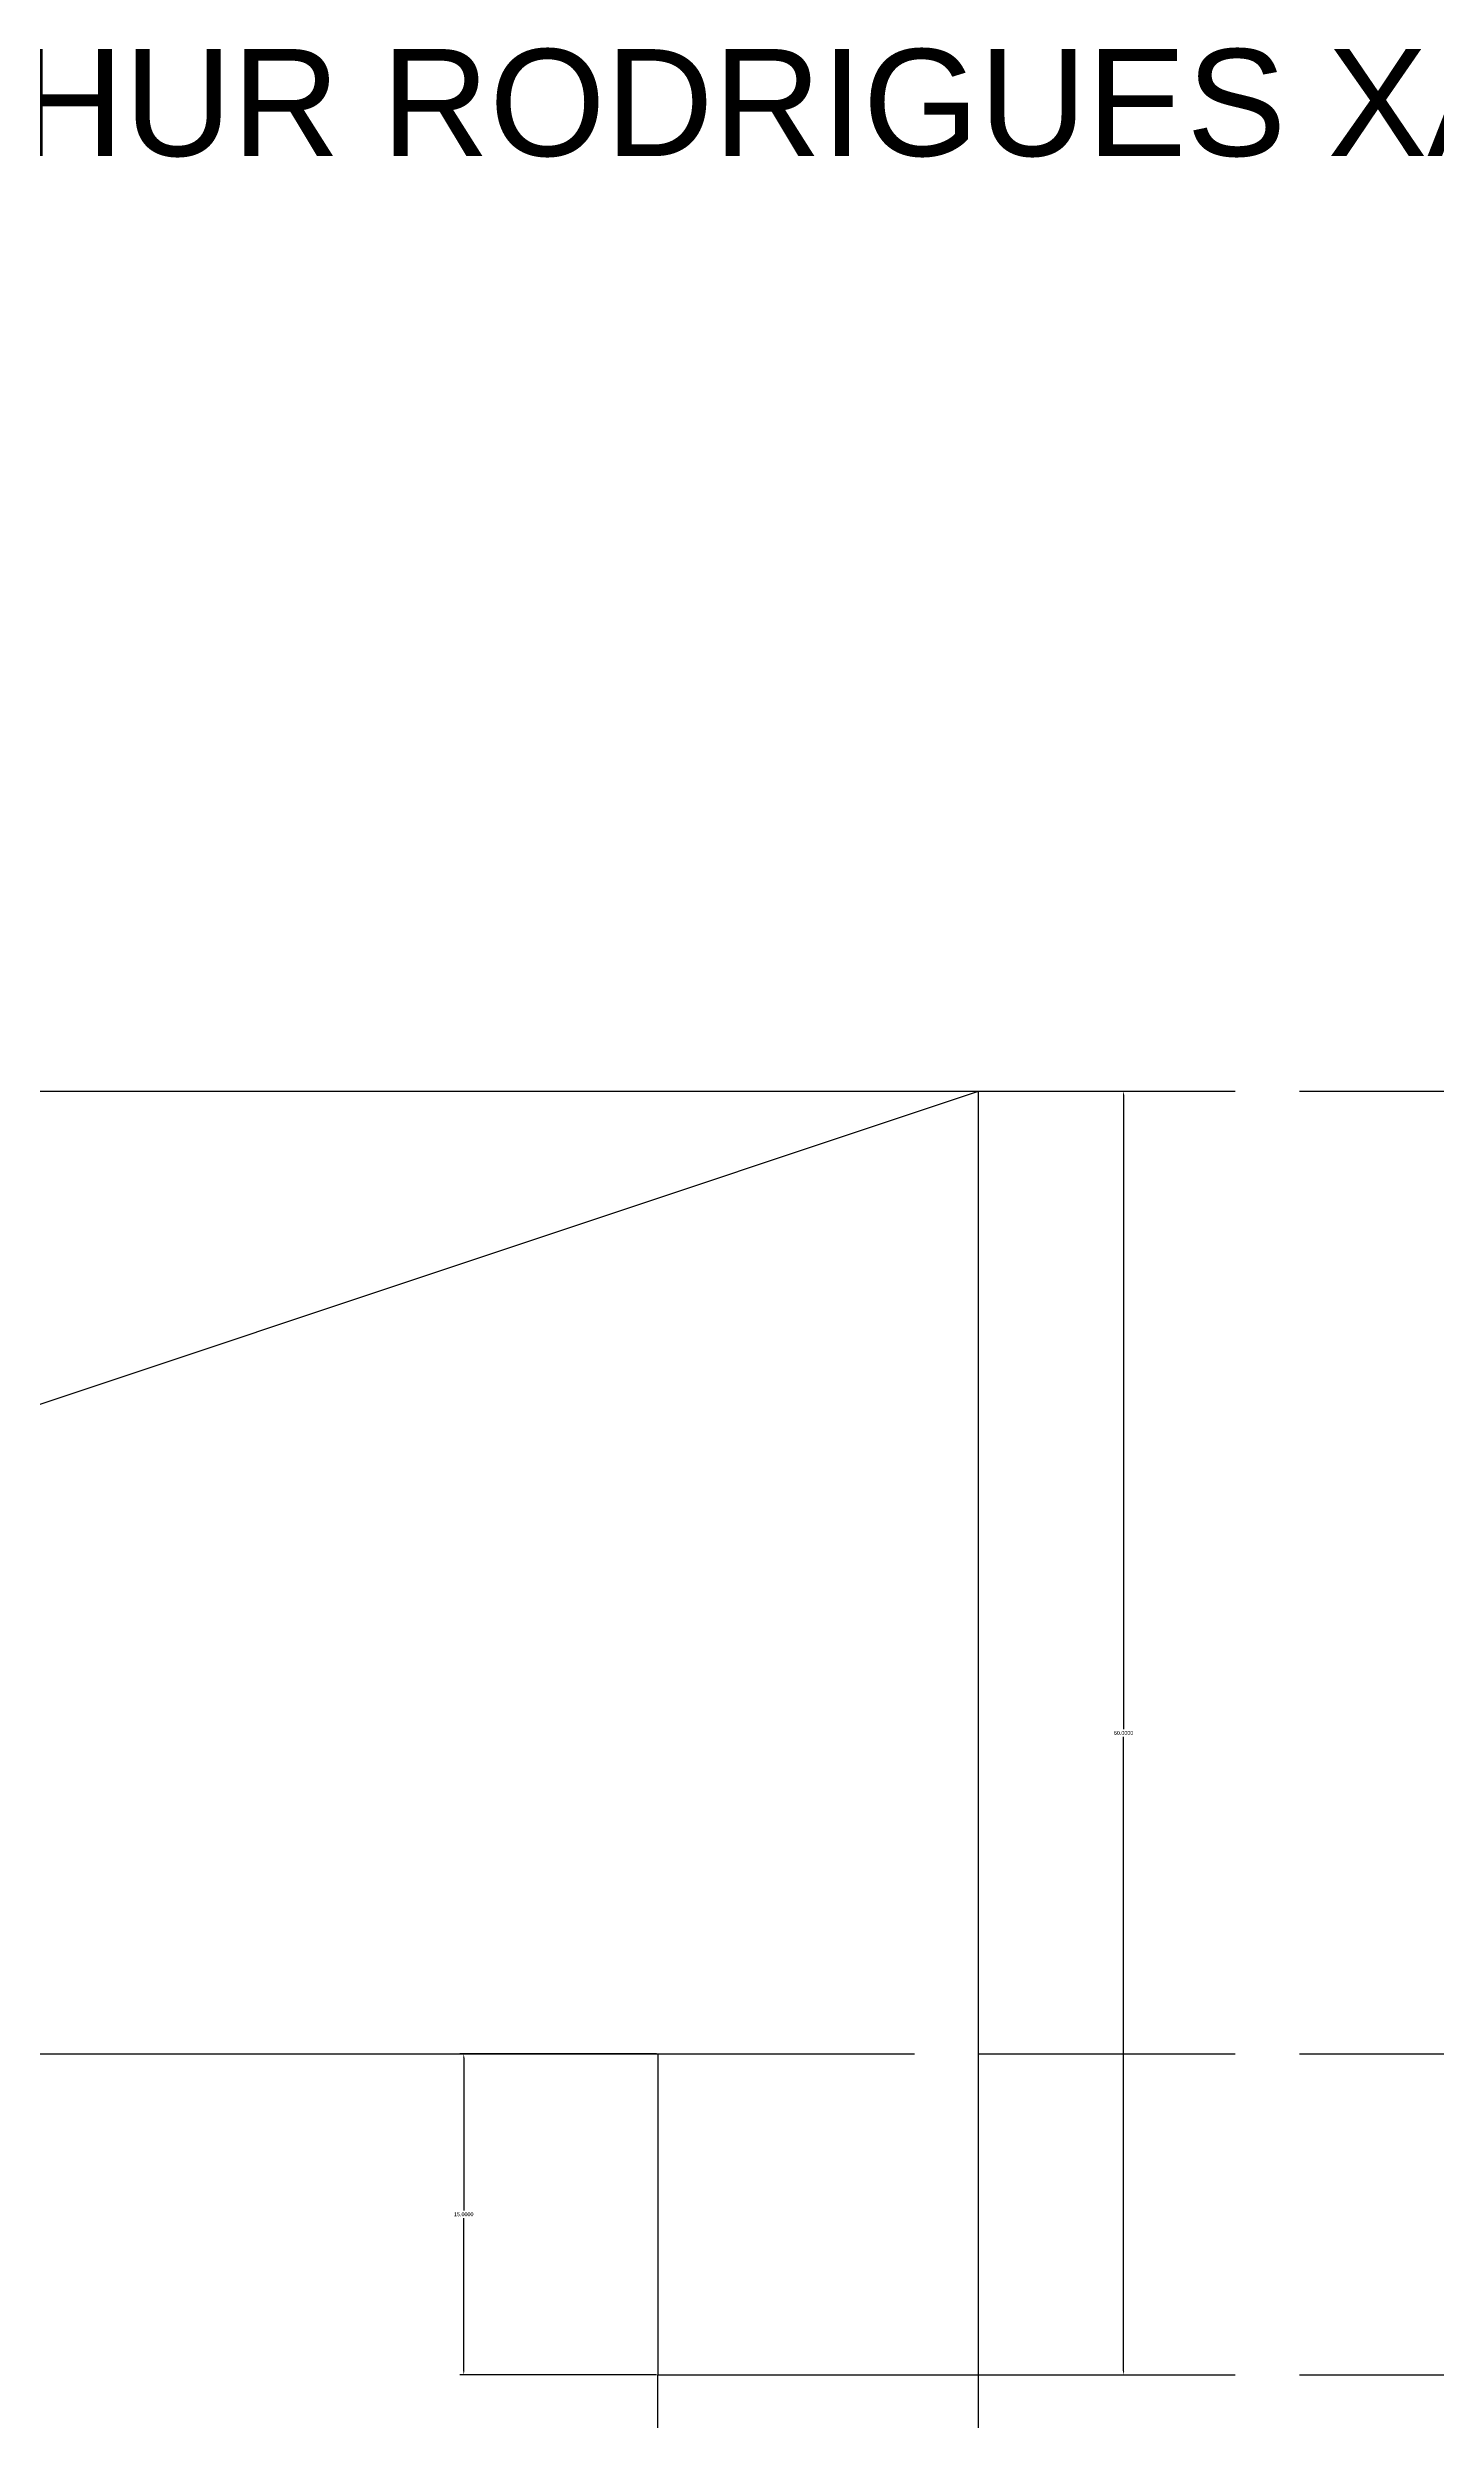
# Model space of a CAD drawing. Header units: inches. Extents: x -52 to 578, y -20 to 194.
# Drawn here: x 146.5 to 211.4, y 82.9 to 193.8 of the extents above; entities that cross this region are included whole.
import ezdxf

# ---------------------------------------------------------------- set-up
doc = ezdxf.new("R2010")
doc.units = ezdxf.units.IN
doc.header["$MEASUREMENT"] = 0
doc.linetypes.add('ACAD_ISO02W100', pattern=[15, 12, -3])
for name, color, linetype in [('COTA', 1, 'Continuous'), ('PROJECAO', 2, 'ACAD_ISO02W100'), ('TEXTO', 4, 'Continuous')]:
    doc.layers.add(name, color=color, linetype=linetype)
doc.styles.get("Standard").update_dxf_attribs({"font": 'Arial.ttf'})
doc.dimstyles.get("Standard").update_dxf_attribs({"dimtxt": 0.18, "dimasz": 0.18, "dimexe": 0.18, "dimexo": 0.0625, "dimgap": 0.09, "dimtad": 0, "dimtih": 1, "dimtoh": 1, "dimdec": 4, "dimzin": 0, "dimdsep": 46, "dimtxsty": 'Standard', "dimcen": 0.09, "dimadec": 0, "dimazin": 0, "dimtfac": 1, "dimtdec": 4, "dimtofl": 0, "dimtmove": 0, "dimatfit": 3, "dimfxl": 1, "dimtolj": 1, "dimtzin": 0, "dimarcsym": 0})

# ---------------------------------------------------------------- blocks, each defined once
blk = doc.blocks.new('*D2')
at = {"layer": 'COTA', "color": 0, "lineweight": -2, "transparency": 16777216}
for p, q in [((174.94, 100), (165.75, 100)), ((165.93, 99.82), (165.93, 92.68)), ((165.93, 85.18), (165.93, 92.32)), ((174.94, 85), (165.75, 85))]:
    blk.add_line(p, q, dxfattribs=at)
at = {"layer": 'COTA', "color": 0, "transparency": 16777216}
for points in [[(165.9, 99.82), (165.96, 99.82), (165.93, 100)], [(165.9, 85.18), (165.96, 85.18), (165.93, 85)]]:
    blk.add_solid(points, dxfattribs=at)
at = {"layer": 'Defpoints', "color": 0, "transparency": 16777216}
for p in [(165.93, 100), (175, 100), (175, 85)]:
    blk.add_point(p, dxfattribs=at)
at = {"layer": 'COTA', "color": 0, "transparency": 16777216, "insert": (165.93, 92.5), "char_height": 0.18, "attachment_point": 5}
blk.add_mtext('\\A1;15.0000', dxfattribs=at)
blk = doc.blocks.new('*D6')
at = {"layer": 'COTA', "color": 0, "lineweight": -2, "transparency": 16777216}
for p, q in [((190.06, 145), (196.96, 145)), ((196.78, 144.82), (196.78, 115.18)), ((196.78, 85.18), (196.78, 114.82)), ((190.06, 85), (196.96, 85))]:
    blk.add_line(p, q, dxfattribs=at)
at = {"layer": 'COTA', "color": 0, "transparency": 16777216}
for points in [[(196.75, 144.82), (196.81, 144.82), (196.78, 145)], [(196.75, 85.18), (196.81, 85.18), (196.78, 85)]]:
    blk.add_solid(points, dxfattribs=at)
at = {"layer": 'Defpoints', "color": 0, "transparency": 16777216}
for p in [(190, 145), (196.78, 145), (190, 85)]:
    blk.add_point(p, dxfattribs=at)
at = {"layer": 'COTA', "color": 0, "transparency": 16777216, "insert": (196.78, 115), "char_height": 0.18, "attachment_point": 5}
blk.add_mtext('\\A1;60.0000', dxfattribs=at)

msp = doc.modelspace()

# ---------------------------------------------------------------- linework, layer by layer
for p, q in [((145, 130), (190, 145)), ((145, 145), (190, 145)), ((190, 85), (190, 145)), ((115, 100), (175, 100)), ((175, 100), (175, 85)), ((175, 85), (190, 85))]:
    msp.add_line(p, q)
at = {"layer": 'PROJECAO'}
for p, q in [((190, 145), (215, 145)), ((175, 100), (275, 100)), ((175, 60), (175, 85)), ((190, 60), (190, 85)), ((190, 85), (215, 85))]:
    msp.add_line(p, q, dxfattribs=at)

# ---------------------------------------------------------------- texts
at = {"layer": 'TEXTO'}
msp.add_text('TRABALHO 5 - ARTHUR RODRIGUES XAVIER DA SILVA', height=5, dxfattribs=at).set_placement((81.36731, 188.71093))

# ---------------------------------------------------------------- dimensions: what is measured, and where the dimension line sits
at = {"layer": 'COTA'}
for p1, p2, distance, picture, middle in [((190, 85), (190, 145), -6.77748, '*D6', (196.77748, 115)), ((175, 85), (175, 100), 9.06615, '*D2', (165.93385, 92.5))]:
    dim = msp.add_aligned_dim(p1=p1, p2=p2, distance=distance, dimstyle='Standard', dxfattribs=at)
    dim.commit()
    dim.dimension.update_dxf_attribs({"geometry": picture, "text_midpoint": middle})

doc.saveas('drawing.dxf')
